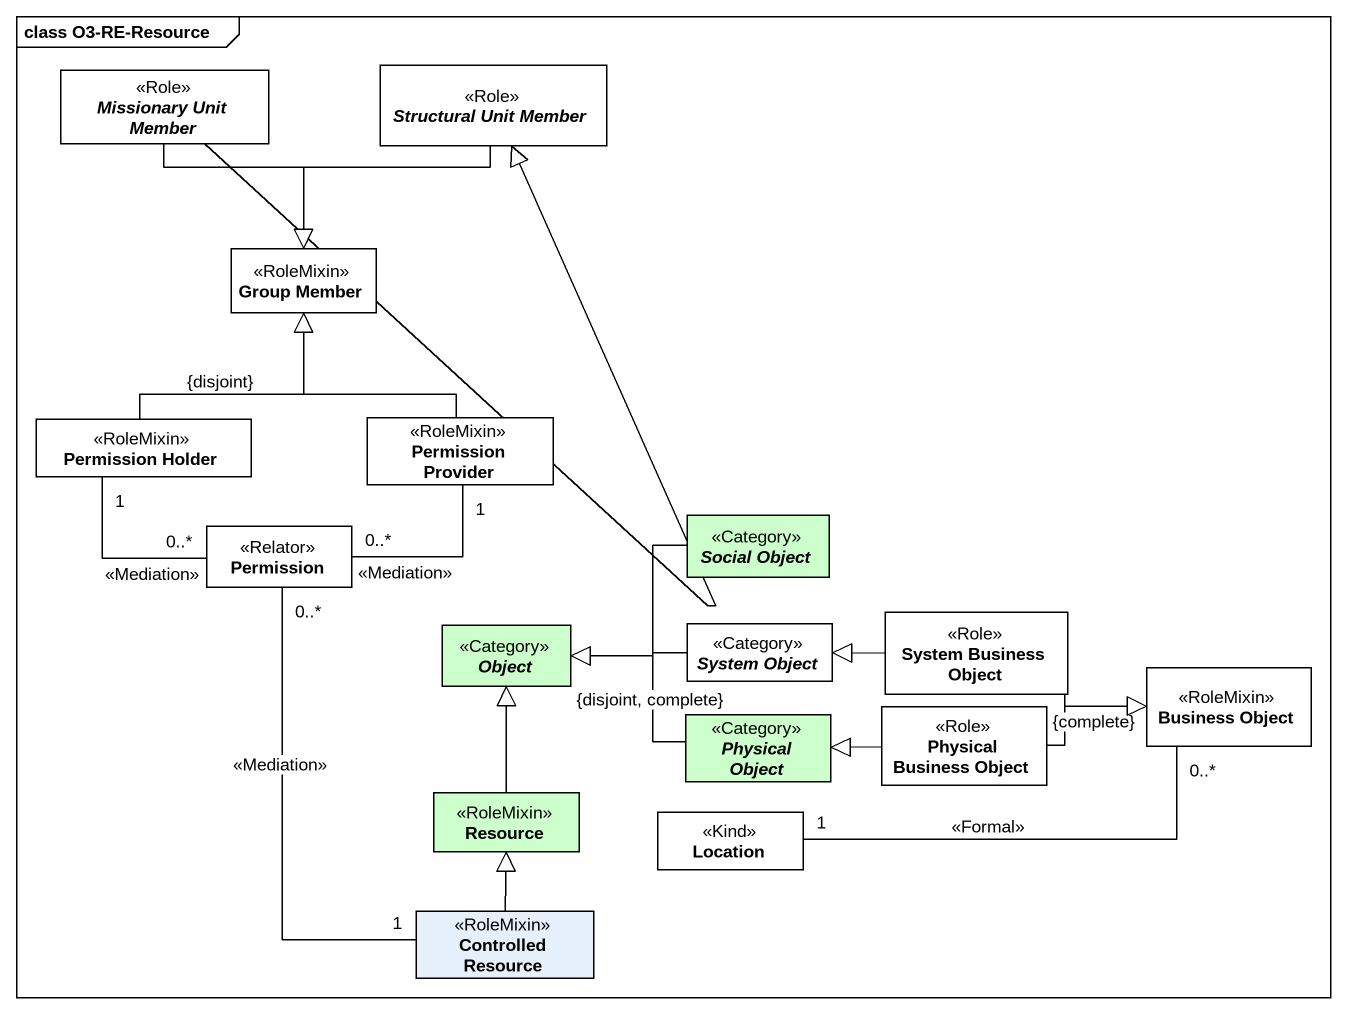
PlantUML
@startuml
mainframe class O3-RE-Resource
hide circle
hide empty members
abstract class "Missionary Unit Member" as Missionary_Unit_Member <<Role>> #FFFFFF
abstract class "Structural Unit Member" as Structural_Unit_Member <<Role>> #FFFFFF
class "Group Member" as Group_Member <<RoleMixin>> #FFFFFF
class "Permission Holder" as Permission_Holder <<RoleMixin>> #FFFFFF
class "Permission Provider" as Permission_Provider <<RoleMixin>> #FFFFFF
class Permission <<Relator>> #FFFFFF
abstract class "Social Object" as Social_Object <<Category>> #CCFFCC
abstract class "Object" as Object_ <<Category>> #CCFFCC
abstract class "System Object" as System_Object <<Category>> #FFFFFF
class "System Business Object" as System_Business_Object <<Role>> #FFFFFF
abstract class "Physical Object" as Physical_Object <<Category>> #CCFFCC
class "Physical Business Object" as Physical_Business_Object <<Role>> #FFFFFF
class "Business Object" as Business_Object <<RoleMixin>> #FFFFFF
class Resource <<RoleMixin>> #CCFFCC
class Location <<Kind>> #FFFFFF
class "Controlled Resource" as Controlled_Resource <<RoleMixin>>
Missionary_Unit_Member -right-|> Structural_Unit_Member
Missionary_Unit_Member --|> Group_Member
Structural_Unit_Member --|> Group_Member
Permission_Holder -up-|> Group_Member : {disjoint}
Permission_Holder "1" -- "0..*" Permission : <<Mediation>>
Permission_Provider -up-|> Group_Member
Permission_Provider "1" -left- "0..*" Permission : <<Mediation>>
Permission "0..*" -- "1" Controlled_Resource : <<Mediation>>
Social_Object -left-|> Object_
System_Object -left-|> Object_
System_Business_Object -left-|> System_Object
System_Business_Object -right-|> Business_Object : {complete}
Physical_Object -left-|> Object_ : {disjoint, complete}
Physical_Business_Object -left-|> Physical_Object
Physical_Business_Object -right-|> Business_Object
Business_Object "0..*" -left- "1" Location : <<Formal>>
Resource -up-|> Object_
Controlled_Resource -up-|> Resource
@enduml
